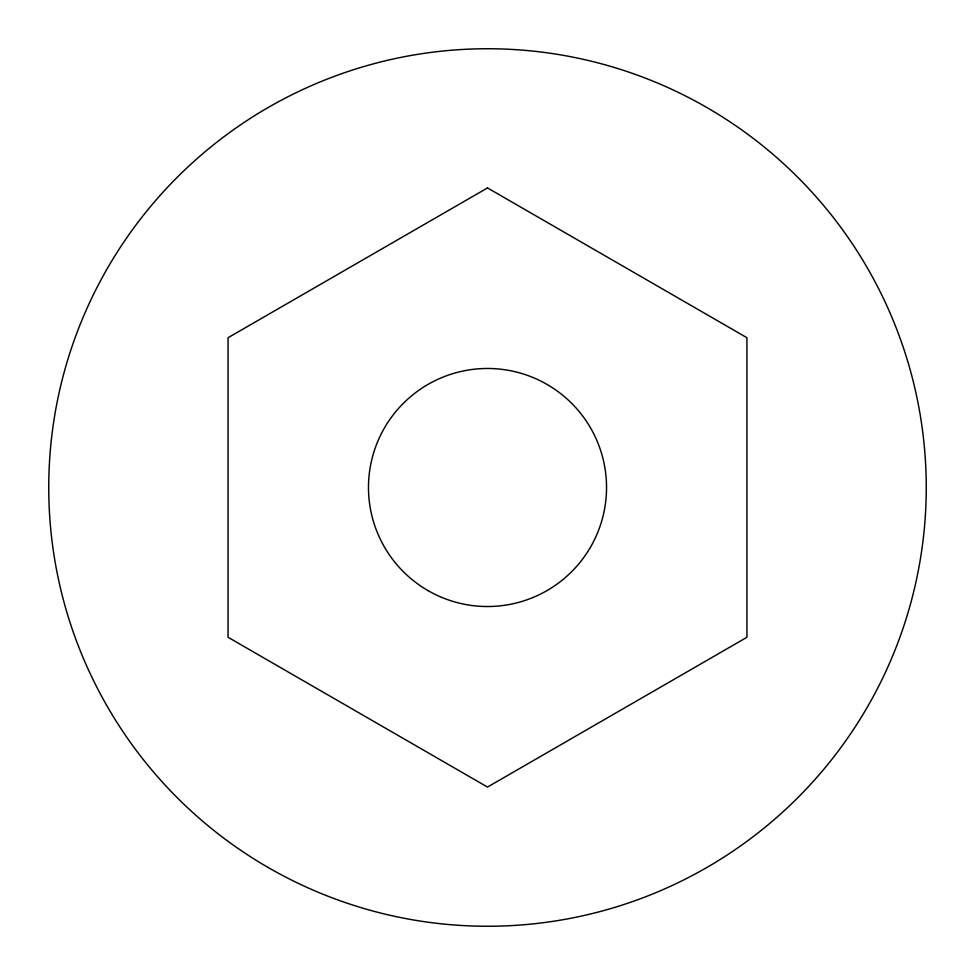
<?xml version="1.0" encoding="UTF-8"?>
<svg xmlns="http://www.w3.org/2000/svg" width="975" height="975" viewBox="0 0 975 975"><rect width="100%" height="100%" fill="white"/><g stroke="black" fill="none" stroke-linecap="round" stroke-linejoin="round"><path stroke-width="1.46" d="M487.5 187.931L228.065 337.716L228.065 637.284L487.5 787.069L746.935 637.284L746.935 337.716L487.5 187.931M427.988 590.582A119.035 119.035 0 0 0 606.535 487.5A119.035 119.035 0 0 0 427.988 384.418A119.035 119.035 0 0 0 427.988 590.582M268.125 867.47A438.75 438.75 0 0 0 926.25 487.5A438.75 438.75 0 0 0 268.125 107.53A438.75 438.75 0 0 0 268.125 867.47"/></g></svg>
